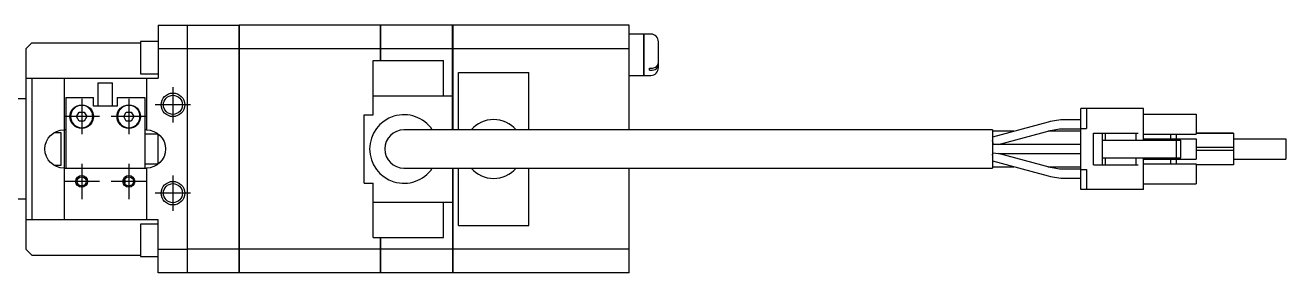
# Model space of a CAD drawing. Extents: x 0 to 1596, y -8 to 1260.
# Drawn here: x 168.4 to 382.6, y 467.6 to 509.6 of the extents above; entities that cross this region are included whole.
import ezdxf

# ---------------------------------------------------------------- set-up
doc = ezdxf.new("R2010")
doc.units = 0
doc.header["$LTSCALE"] = 0.5
doc.linetypes.add('CENTER', pattern=[50.8, 31.75, -6.35, 6.35, -6.35])
for name, color, linetype in [('MSM_CENTER', 1, 'CENTER'), ('MSM_CONTINUOUS', 7, 'CONTINUOUS'), ('MSM_NARROW', 5, 'CONTINUOUS')]:
    doc.layers.add(name, color=color, linetype=linetype)

msp = doc.modelspace()

# ---------------------------------------------------------------- linework, layer by layer
at = {"layer": 'MSM_CENTER'}
for p, q in [((178, 497.07), (178, 491.07)), ((186, 497.07), (186, 491.07)), ((193.5, 499.07), (193.5, 493.07)), ((196.5, 496.07), (190.5, 496.07)), ((181, 494.07), (175, 494.07)), ((189, 494.07), (183, 494.07)), ((178, 486.07), (178, 480.07)), ((186, 486.07), (186, 480.07)), ((181, 483.07), (175, 483.07)), ((189, 483.07), (183, 483.07)), ((193.5, 484.07), (193.5, 478.07)), ((196.5, 481.07), (190.5, 481.07))]:
    msp.add_line(p, q, dxfattribs=at)
at = {"layer": 'MSM_CONTINUOUS'}
for p, q in [((191, 509.57), (191, 500.57)), ((191, 509.57), (204.7, 509.57)), ((196, 467.57), (196, 509.57)), ((204.7, 509.57), (204.7, 467.57)), ((204.75, 509.52), (204.7, 509.52)), ((204.75, 509.57), (204.75, 467.57)), ((228.7, 509.57), (204.75, 509.57)), ((228.7, 509.57), (228.7, 503.57)), ((228.75, 509.52), (228.7, 509.52)), ((241, 509.57), (228.75, 509.57)), ((228.75, 509.57), (228.75, 503.57)), ((241, 491.82), (241, 509.57)), ((241.05, 509.52), (241, 509.52)), ((271, 509.57), (241.05, 509.57)), ((241.05, 509.57), (241.05, 491.82)), ((271, 491.82), (271, 509.57)), ((273.5, 508.07), (271, 508.07)), ((273.5, 501.07), (273.5, 508.07)), ((273.55, 508.02), (273.5, 508.02)), ((273.55, 501.07), (273.55, 508.07)), ((274.7, 508.07), (273.55, 508.07)), ((169.5, 506.57), (168.5, 505.57)), ((168.5, 505.57), (168.5, 471.57)), ((169.5, 506.57), (188, 506.57)), ((188, 506.82), (188, 501.32)), ((191, 506.82), (188, 506.82)), ((196, 505.57), (191, 505.57)), ((204.7, 505.54), (196, 505.54)), ((228.7, 505.54), (204.75, 505.54)), ((241, 505.54), (228.75, 505.54)), ((271, 505.54), (241.05, 505.54)), ((276, 502.37), (276, 506.77)), ((204.75, 505.28), (204.7, 505.28)), ((227.5, 494.35), (227.5, 503.57)), ((227.5, 503.57), (239.5, 503.57)), ((228.75, 505.28), (228.7, 505.28)), ((239.5, 497.57), (239.5, 503.57)), ((241.05, 505.28), (241, 505.28)), ((188, 501.32), (191, 501.32)), ((242, 491.82), (242, 501.57)), ((242, 501.57), (254, 501.57)), ((254, 491.82), (254, 501.57)), ((274.5, 502.28), (274.7, 502.28)), ((274.5, 501.92), (274.5, 502.28)), ((274.5, 501.92), (274.7, 501.92)), ((168.5, 500.57), (191, 500.57)), ((169.5, 500.57), (169.5, 476.57)), ((175, 500.57), (175, 491.82)), ((180.75, 499.82), (183.25, 499.82)), ((180.75, 499.82), (180.75, 495.82)), ((183.25, 495.82), (183.25, 499.82)), ((189, 500.57), (189, 491.82)), ((271, 501.07), (273.5, 501.07)), ((273.5, 501.12), (273.55, 501.12)), ((273.55, 501.07), (274.7, 501.07)), ((168.5, 497.07), (153.3, 497.07)), ((175.3, 497.32), (175.3, 485.32)), ((175.3, 497.32), (180, 497.32)), ((180, 495.82), (180, 497.32)), ((184, 497.32), (184, 495.82)), ((184, 497.32), (188.7, 497.32)), ((188.7, 497.32), (188.7, 485.32)), ((227.5, 497.57), (241, 497.57)), ((177.13, 494.07), (177.57, 494.82)), ((177.57, 494.82), (178.43, 494.82)), ((178.43, 494.82), (178.87, 494.07)), ((184, 495.82), (180, 495.82)), ((185.13, 494.07), (185.57, 494.82)), ((185.57, 494.82), (186.43, 494.82)), ((186.43, 494.82), (186.87, 494.07)), ((347.75, 481.67), (347.75, 495.47)), ((358.45, 495.47), (347.75, 495.47)), ((348.75, 495.47), (348.75, 492.07)), ((358.45, 490.07), (358.45, 495.47)), ((177.57, 493.32), (177.13, 494.07)), ((178.43, 493.32), (177.57, 493.32)), ((178.87, 494.07), (178.43, 493.32)), ((185.57, 493.32), (185.13, 494.07)), ((186.43, 493.32), (185.57, 493.32)), ((186.87, 494.07), (186.43, 493.32)), ((226, 482.79), (226, 494.35)), ((226, 494.35), (227.5, 494.35)), ((342.23, 493.14), (332.75, 490.6)), ((347.75, 493.52), (345.12, 493.52)), ((358.45, 494.47), (367.35, 494.47)), ((367.35, 494.47), (367.35, 491.07)), ((174.5, 491.32), (173.27, 491.32)), ((174.5, 485.82), (174.5, 491.32)), ((175.3, 491.82), (175, 491.82)), ((175.1, 485.32), (175.1, 491.82)), ((189, 491.82), (188.7, 491.82)), ((191, 491.07), (188.7, 491.07)), ((191, 486.01), (191, 491.13)), ((332.75, 491.82), (232.75, 491.82)), ((332.75, 491.82), (332.75, 485.32)), ((336.38, 491.57), (332.75, 491.57)), ((333.78, 489.32), (342.62, 491.69)), ((347.75, 491.57), (342.17, 491.57)), ((345.12, 492.02), (347.75, 492.02)), ((347.75, 492.07), (348.75, 492.07)), ((349.95, 485.87), (349.95, 491.27)), ((349.95, 491.27), (357.5, 491.27)), ((351.45, 485.87), (351.45, 491.27)), ((351.95, 490.07), (351.95, 491.27)), ((357.2, 490.07), (357.2, 491.27)), ((358.45, 491.07), (367.35, 491.07)), ((363, 491.07), (363, 490.27)), ((364, 491.07), (364, 490.27)), ((367.35, 491.27), (370.65, 491.27)), ((370.77, 491.27), (367.35, 491.27)), ((367.35, 491.27), (372.45, 491.27)), ((373.7, 491.27), (367.35, 491.27)), ((370.65, 491.27), (370.95, 491.27)), ((370.95, 491.27), (370.77, 491.27)), ((372.45, 491.27), (372.75, 491.27)), ((372.75, 491.27), (373.7, 491.27)), ((373.7, 491.27), (373.7, 485.87)), ((347.75, 489.32), (332.75, 489.32)), ((351.45, 490.07), (364.75, 490.07)), ((358.45, 490.27), (367.35, 490.27)), ((364.05, 487.07), (364.05, 490.07)), ((364.75, 487.07), (364.75, 490.07)), ((367.35, 490.27), (367.35, 486.87)), ((373.7, 488.82), (367.35, 488.82)), ((373.7, 490.27), (382.6, 490.27)), ((373.7, 490.27), (382.6, 490.27)), ((373.7, 490.27), (382.6, 490.27)), ((382.6, 490.27), (382.6, 486.87)), ((332.75, 487.82), (332.84, 487.82)), ((332.75, 486.54), (342.24, 484)), ((332.88, 487.93), (333.78, 487.82)), ((333.78, 487.82), (347.75, 487.82)), ((342.63, 485.45), (333.78, 487.82)), ((351.45, 487.07), (364.75, 487.07)), ((351.95, 485.87), (351.95, 487.07)), ((357.2, 485.87), (357.2, 487.07)), ((358.45, 481.67), (358.45, 487.07)), ((358.45, 486.87), (367.35, 486.87)), ((363, 486.87), (363, 486.07)), ((364, 486.87), (364, 486.07)), ((373.7, 488.32), (367.35, 488.32)), ((373.7, 486.87), (382.6, 486.87)), ((173.27, 485.82), (174.5, 485.82)), ((175, 485.32), (175, 476.57)), ((175, 485.32), (189, 485.32)), ((188.7, 486.07), (191, 486.07)), ((189, 485.32), (189, 476.57)), ((232.75, 485.32), (332.75, 485.32)), ((241, 485.32), (241, 467.57)), ((241.05, 485.32), (241.05, 467.57)), ((242, 475.57), (242, 485.32)), ((254, 475.57), (254, 485.32)), ((271, 467.57), (271, 485.32)), ((332.75, 485.57), (336.38, 485.57)), ((342.17, 485.57), (347.75, 485.57)), ((347.75, 485.12), (345.12, 485.12)), ((347.75, 485.07), (348.75, 485.07)), ((348.75, 485.07), (348.75, 481.67)), ((349.95, 485.87), (357.5, 485.87)), ((358.45, 486.07), (367.35, 486.07)), ((367.35, 486.07), (367.35, 482.67)), ((373.7, 485.87), (367.35, 485.87)), ((185.28, 482.75), (185.3, 482.77)), ((185.3, 483.42), (185.3, 482.77)), ((226, 482.79), (227.5, 482.79)), ((227.5, 473.57), (227.5, 482.79)), ((345.12, 483.62), (347.75, 483.62)), ((358.45, 482.67), (367.35, 482.67)), ((168.5, 480.07), (155, 480.07)), ((358.45, 481.67), (347.75, 481.67)), ((227.5, 479.57), (241, 479.57)), ((239.5, 473.57), (239.5, 479.57)), ((191, 476.57), (168.5, 476.57)), ((188, 475.82), (188, 470.32)), ((191, 475.82), (188, 475.82)), ((191, 467.57), (191, 476.57)), ((242, 475.57), (254, 475.57)), ((227.5, 473.57), (239.5, 473.57)), ((228.7, 473.57), (228.7, 467.57)), ((228.75, 473.57), (228.75, 467.57)), ((168.5, 471.57), (169.5, 470.57)), ((191, 471.57), (196, 471.57)), ((204.7, 471.6), (196, 471.6)), ((204.75, 471.86), (204.7, 471.86)), ((228.7, 471.6), (204.75, 471.6)), ((228.75, 471.86), (228.7, 471.86)), ((241, 471.6), (228.75, 471.6)), ((241.05, 471.86), (241, 471.86)), ((271, 471.6), (241.05, 471.6)), ((169.5, 470.57), (188, 470.57)), ((188, 470.32), (191, 470.32)), ((204.7, 467.57), (191, 467.57)), ((204.75, 467.62), (204.7, 467.62)), ((228.7, 467.57), (204.75, 467.57)), ((228.75, 467.62), (228.7, 467.62)), ((241, 467.57), (228.75, 467.57)), ((241.05, 467.62), (241, 467.62)), ((271, 467.57), (241.05, 467.57))]:
    msp.add_line(p, q, dxfattribs=at)
for points in [[(332.93, 489.32, 0), (332.93, 489.32, 0), (332.93, 489.33, 0), (332.92, 489.33, 0), (332.92, 489.34, 0), (332.92, 489.34, 0), (332.92, 489.35, 0), (332.92, 489.35, 0), (332.92, 489.36, 0), (332.92, 489.36, 0), (332.92, 489.37, 0), (332.92, 489.37, 0), (332.92, 489.37, 0), (332.92, 489.38, 0), (332.91, 489.38, 0), (332.91, 489.39, 0), (332.91, 489.39, 0), (332.91, 489.4, 0), (332.91, 489.4, 0), (332.91, 489.41, 0), (332.91, 489.41, 0), (332.91, 489.42, 0), (332.9, 489.42, 0), (332.9, 489.43, 0), (332.9, 489.43, 0), (332.9, 489.44, 0), (332.9, 489.44, 0), (332.9, 489.45, 0), (332.9, 489.45, 0), (332.9, 489.46, 0), (332.9, 489.46, 0), (332.89, 489.47, 0), (332.89, 489.48, 0), (332.89, 489.48, 0), (332.89, 489.49, 0), (332.89, 489.49, 0), (332.89, 489.5, 0), (332.89, 489.5, 0), (332.89, 489.51, 0), (332.89, 489.51, 0), (332.88, 489.52, 0), (332.88, 489.52, 0), (332.88, 489.53, 0), (332.88, 489.53, 0), (332.88, 489.54, 0), (332.88, 489.55, 0), (332.88, 489.55, 0), (332.88, 489.56, 0), (332.87, 489.56, 0), (332.87, 489.57, 0), (332.87, 489.57, 0), (332.87, 489.58, 0), (332.87, 489.58, 0), (332.87, 489.59, 0), (332.87, 489.6, 0), (332.87, 489.6, 0), (332.86, 489.61, 0), (332.86, 489.61, 0), (332.86, 489.62, 0), (332.86, 489.62, 0), (332.86, 489.63, 0), (332.86, 489.64, 0), (332.86, 489.64, 0), (332.85, 489.65, 0), (332.85, 489.65, 0), (332.85, 489.66, 0), (332.85, 489.67, 0), (332.85, 489.67, 0), (332.85, 489.68, 0), (332.85, 489.68, 0), (332.84, 489.69, 0), (332.84, 489.69, 0), (332.84, 489.7, 0), (332.84, 489.71, 0), (332.84, 489.71, 0), (332.84, 489.72, 0), (332.83, 489.72, 0), (332.83, 489.73, 0), (332.83, 489.74, 0), (332.83, 489.74, 0), (332.83, 489.75, 0), (332.83, 489.75, 0), (332.82, 489.76, 0), (332.82, 489.77, 0), (332.82, 489.77, 0), (332.82, 489.78, 0), (332.82, 489.78, 0), (332.82, 489.79, 0), (332.82, 489.8, 0), (332.81, 489.8, 0), (332.81, 489.81, 0), (332.81, 489.81, 0), (332.81, 489.82, 0), (332.81, 489.83, 0), (332.81, 489.83, 0), (332.81, 489.84, 0), (332.8, 489.84, 0), (332.8, 489.85, 0), (332.8, 489.86, 0), (332.8, 489.86, 0), (332.8, 489.87, 0), (332.8, 489.87, 0), (332.79, 489.88, 0), (332.79, 489.89, 0), (332.79, 489.89, 0), (332.79, 489.9, 0), (332.79, 489.9, 0), (332.79, 489.91, 0), (332.78, 489.92, 0), (332.78, 489.92, 0), (332.78, 489.93, 0), (332.78, 489.93, 0), (332.78, 489.94, 0), (332.77, 489.95, 0), (332.77, 489.95, 0), (332.77, 489.96, 0), (332.77, 489.96, 0), (332.77, 489.97, 0), (332.77, 489.98, 0), (332.76, 489.98, 0), (332.76, 489.99, 0), (332.76, 489.99, 0), (332.76, 490, 0), (332.76, 490, 0), (332.76, 490.01, 0), (332.75, 490.02, 0), (332.75, 490.02, 0), (332.75, 490.03, 0), (332.75, 490.03, 0)], [(332.75, 489.61, 0), (332.75, 489.6, 0), (332.75, 489.6, 0), (332.75, 489.6, 0), (332.75, 489.6, 0), (332.75, 489.59, 0), (332.75, 489.59, 0), (332.75, 489.59, 0), (332.76, 489.59, 0), (332.76, 489.58, 0), (332.76, 489.58, 0), (332.76, 489.58, 0), (332.76, 489.58, 0), (332.76, 489.57, 0), (332.76, 489.57, 0), (332.76, 489.57, 0), (332.76, 489.57, 0), (332.76, 489.56, 0), (332.76, 489.56, 0), (332.76, 489.56, 0), (332.76, 489.56, 0), (332.76, 489.56, 0), (332.77, 489.55, 0), (332.77, 489.55, 0), (332.77, 489.55, 0), (332.77, 489.55, 0), (332.77, 489.54, 0), (332.77, 489.54, 0), (332.77, 489.54, 0), (332.77, 489.54, 0), (332.77, 489.53, 0), (332.77, 489.53, 0), (332.77, 489.53, 0), (332.77, 489.53, 0), (332.77, 489.52, 0), (332.78, 489.52, 0), (332.78, 489.52, 0), (332.78, 489.52, 0), (332.78, 489.51, 0), (332.78, 489.51, 0), (332.78, 489.51, 0), (332.78, 489.51, 0), (332.78, 489.5, 0), (332.78, 489.5, 0), (332.78, 489.5, 0), (332.78, 489.5, 0), (332.78, 489.5, 0), (332.78, 489.49, 0), (332.79, 489.49, 0), (332.79, 489.49, 0), (332.79, 489.49, 0), (332.79, 489.48, 0), (332.79, 489.48, 0), (332.79, 489.48, 0), (332.79, 489.48, 0), (332.79, 489.47, 0), (332.79, 489.47, 0), (332.79, 489.47, 0), (332.79, 489.47, 0), (332.79, 489.46, 0), (332.79, 489.46, 0), (332.79, 489.46, 0), (332.8, 489.46, 0), (332.8, 489.46, 0), (332.8, 489.45, 0), (332.8, 489.45, 0), (332.8, 489.45, 0), (332.8, 489.45, 0), (332.8, 489.44, 0), (332.8, 489.44, 0), (332.8, 489.44, 0), (332.8, 489.44, 0), (332.8, 489.44, 0), (332.8, 489.43, 0), (332.8, 489.43, 0), (332.8, 489.43, 0), (332.81, 489.43, 0), (332.81, 489.42, 0), (332.81, 489.42, 0), (332.81, 489.42, 0), (332.81, 489.42, 0), (332.81, 489.42, 0), (332.81, 489.41, 0), (332.81, 489.41, 0), (332.81, 489.41, 0), (332.81, 489.41, 0), (332.81, 489.4, 0), (332.81, 489.4, 0), (332.81, 489.4, 0), (332.81, 489.4, 0), (332.81, 489.4, 0), (332.81, 489.39, 0), (332.82, 489.39, 0), (332.82, 489.39, 0), (332.82, 489.39, 0), (332.82, 489.39, 0), (332.82, 489.38, 0), (332.82, 489.38, 0), (332.82, 489.38, 0), (332.82, 489.38, 0), (332.82, 489.38, 0), (332.82, 489.37, 0), (332.82, 489.37, 0), (332.82, 489.37, 0), (332.82, 489.37, 0), (332.82, 489.37, 0), (332.83, 489.36, 0), (332.83, 489.36, 0), (332.83, 489.36, 0), (332.83, 489.36, 0), (332.83, 489.36, 0), (332.83, 489.35, 0), (332.83, 489.35, 0), (332.83, 489.35, 0), (332.83, 489.35, 0), (332.83, 489.35, 0), (332.83, 489.34, 0), (332.83, 489.34, 0), (332.83, 489.34, 0), (332.83, 489.34, 0), (332.83, 489.33, 0), (332.84, 489.33, 0), (332.84, 489.33, 0), (332.84, 489.33, 0), (332.84, 489.33, 0), (332.84, 489.32, 0), (332.84, 489.32, 0), (332.84, 489.32, 0), (332.84, 489.32, 0)], [(332.75, 487.52, 0), (332.75, 487.53, 0), (332.75, 487.53, 0), (332.75, 487.53, 0), (332.75, 487.54, 0), (332.76, 487.54, 0), (332.76, 487.55, 0), (332.76, 487.55, 0), (332.76, 487.55, 0), (332.76, 487.56, 0), (332.76, 487.56, 0), (332.76, 487.56, 0), (332.76, 487.57, 0), (332.76, 487.57, 0), (332.77, 487.58, 0), (332.77, 487.58, 0), (332.77, 487.58, 0), (332.77, 487.59, 0), (332.77, 487.59, 0), (332.77, 487.6, 0), (332.77, 487.6, 0), (332.77, 487.6, 0), (332.77, 487.61, 0), (332.78, 487.61, 0), (332.78, 487.62, 0), (332.78, 487.62, 0), (332.78, 487.62, 0), (332.78, 487.63, 0), (332.78, 487.63, 0), (332.78, 487.63, 0), (332.78, 487.64, 0), (332.79, 487.64, 0), (332.79, 487.64, 0), (332.79, 487.65, 0), (332.79, 487.65, 0), (332.79, 487.66, 0), (332.79, 487.66, 0), (332.79, 487.66, 0), (332.79, 487.67, 0), (332.79, 487.67, 0), (332.8, 487.67, 0), (332.8, 487.68, 0), (332.8, 487.68, 0), (332.8, 487.68, 0), (332.8, 487.69, 0), (332.8, 487.69, 0), (332.8, 487.69, 0), (332.8, 487.7, 0), (332.8, 487.7, 0), (332.81, 487.71, 0), (332.81, 487.71, 0), (332.81, 487.71, 0), (332.81, 487.72, 0), (332.81, 487.72, 0), (332.81, 487.72, 0), (332.81, 487.73, 0), (332.81, 487.73, 0), (332.81, 487.73, 0), (332.81, 487.74, 0), (332.82, 487.74, 0), (332.82, 487.74, 0), (332.82, 487.75, 0), (332.82, 487.75, 0), (332.82, 487.75, 0), (332.82, 487.76, 0), (332.82, 487.76, 0), (332.82, 487.76, 0), (332.82, 487.77, 0), (332.83, 487.77, 0), (332.83, 487.77, 0), (332.83, 487.78, 0), (332.83, 487.78, 0), (332.83, 487.78, 0), (332.83, 487.79, 0), (332.83, 487.79, 0), (332.83, 487.79, 0), (332.83, 487.8, 0), (332.83, 487.8, 0), (332.84, 487.8, 0), (332.84, 487.8, 0), (332.84, 487.81, 0), (332.84, 487.81, 0), (332.84, 487.81, 0), (332.84, 487.82, 0), (332.84, 487.82, 0), (332.84, 487.82, 0), (332.85, 487.82, 0), (332.85, 487.83, 0), (332.85, 487.83, 0), (332.85, 487.83, 0), (332.85, 487.84, 0), (332.85, 487.84, 0), (332.85, 487.84, 0), (332.85, 487.85, 0), (332.85, 487.85, 0), (332.85, 487.85, 0), (332.86, 487.85, 0), (332.86, 487.86, 0), (332.86, 487.86, 0), (332.86, 487.86, 0), (332.86, 487.87, 0), (332.86, 487.87, 0), (332.86, 487.87, 0), (332.86, 487.87, 0), (332.86, 487.88, 0), (332.86, 487.88, 0), (332.86, 487.88, 0), (332.87, 487.88, 0), (332.87, 487.89, 0), (332.87, 487.89, 0), (332.87, 487.89, 0), (332.87, 487.89, 0), (332.87, 487.9, 0), (332.87, 487.9, 0), (332.87, 487.9, 0), (332.87, 487.9, 0), (332.87, 487.91, 0), (332.87, 487.91, 0), (332.88, 487.91, 0), (332.88, 487.91, 0), (332.88, 487.92, 0), (332.88, 487.92, 0), (332.88, 487.92, 0), (332.88, 487.92, 0), (332.88, 487.93, 0), (332.88, 487.93, 0), (332.88, 487.93, 0), (332.88, 487.93, 0), (332.88, 487.93, 0)]]:
    msp.add_polyline3d(points, dxfattribs=at)
for centre, radius in [((193.5, 496.07), 1.62), ((178, 494.07), 2), ((186, 494.07), 2), ((178, 483.07), 0.783), ((186, 483.07), 0.783), ((193.5, 481.07), 1.62)]:
    msp.add_circle(centre, radius, dxfattribs=at)
at = {"layer": 'MSM_CONTINUOUS', "extrusion": (0, 0, -1)}
for centre in [(-178, 494.07), (-186, 494.07)]:
    msp.add_circle(centre, 1.9, dxfattribs=at)
at = {"layer": 'MSM_CONTINUOUS'}
for centre, radius, start, end in [((274.7, 506.77), 1.3, 0, 90), ((274.76, 503.77), 1.5, 267.8061, 308.8693), ((274.7, 502.37), 1.3, 270, 360), ((274.76, 503.41), 1.49, 267.5922, 307.139), ((275.18, 502.89), 0.824, 305.8409, 356.8806), ((275.18, 503.25), 0.818, 308.8743, 354.3927), ((232.75, 488.57), 5.82, 33.9465, 326.0534), ((248, 488.57), 5, 40.5416, 139.4584), ((345.12, 482.37), 11.15, 89.9911, 105.0006), ((232.75, 488.57), 3.25, 90, 270), ((248, 488.57), 5, 220.5416, 319.4584), ((345.12, 494.73), 11.11, 255, 270.006)]:
    msp.add_arc(centre, radius, start, end, dxfattribs=at)
at = {"layer": 'MSM_CONTINUOUS', "extrusion": (0, 0, -1)}
for centre, radius, start, end in [((-175, 488.57), 3.25, 270, 90), ((-189, 488.57), 3.25, 90, 270), ((-345.12, 482.36), 9.65, 75.0035, 90.008), ((-345.11, 494.73), 9.61, 269.9909, 285.0002)]:
    msp.add_arc(centre, radius, start, end, dxfattribs=at)
at = {"layer": 'MSM_NARROW'}
for centre, radius in [((193.5, 496.07), 2), ((178, 483.07), 1), ((186, 483.07), 1), ((193.5, 481.07), 2)]:
    msp.add_circle(centre, radius, dxfattribs=at)

doc.saveas('drawing.dxf')
